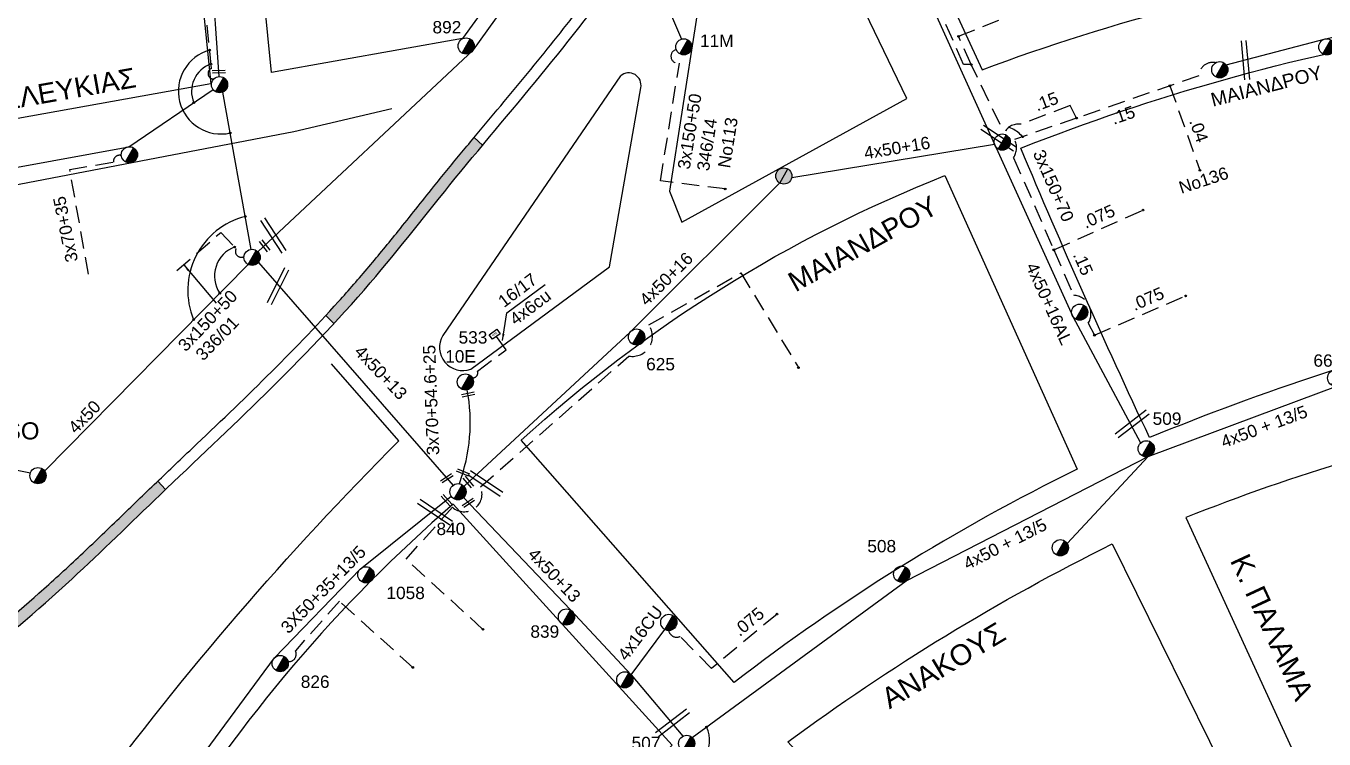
# Model space of a CAD drawing. Header units: millimetres. Extents: x 1091 to 3521, y 1177 to 2968.
# Drawn here: x 1449.9 to 1639, y 2436.4 to 2540.4 of the extents above; entities that cross this region are included whole.
import ezdxf
from ezdxf.enums import TextEntityAlignment as Align

# ---------------------------------------------------------------- set-up
doc = ezdxf.new("R2010")
doc.units = ezdxf.units.MM
doc.linetypes.add('DASHED', pattern=[19.05, 12.7, -6.35])
for name, color, linetype, lineweight in [('3x150+50', 7, 'Continuous', 30), ('3x150+70', 7, 'Continuous', 30), ('3X50+35+13_5', 7, 'Continuous', 30), ('3x70+35', 7, 'Continuous', 30), ('4x16', 7, 'Continuous', 30), ('4x50', 7, 'Continuous', 30), ('4x50 + 13_5', 7, 'SYN_LINE', 30), ('4x50+13', 7, 'Continuous', 30), ('4x50+16', 7, 'Continuous', 30), ('4x50+16_5', 7, 'Continuous', 30), ('Άγνωστα', 7, 'Continuous', 30), ('Γυμνά εναέρια ΧΤ (3Φ)   4x16CU', 7, 'Continuous', 30), ('Γυμνά εναέρια ΧΤ και ΦΟΠ (3Φ)   4x50+16AL', 7, 'Continuous', 30), ('Καλώδια ΧΤ   3x150+70AL', 7, 'DASHED', 30), ('Συνεστραμμένα ΧΤ   3x70+54.6+25 AL', 7, 'SYN_LINE', 30), ('Υπόγεια Καλώδια Δικτύου ΧΤ   .04', 7, 'DASHED', 30), ('Υπόγεια Καλώδια Δικτύου ΧΤ   .075', 7, 'DASHED', 30), ('Υπόγεια Καλώδια Δικτύου ΧΤ   .15', 7, 'DASHED', 30), ('Υπόγεια καλώδια Παροχών ΧΤ   4x50AL', 7, 'DASHED', 30), ('Υπόγεια καλώδια Παροχών ΧΤ   4x6', 7, 'DASHED', 30)]:
    doc.layers.add(name, color=color, linetype=linetype, lineweight=lineweight)
for name, color, linetype in [('Pillar OTE', 7, 'Continuous'), ('TEXT ΚΑΛΩΔΙΩΝ', 7, 'Continuous'), ('ΑΓΝΩΣΤΟ ΕΝΑΕΡΙΟ ΚΑΛΩΔΙΟ', 7, 'Continuous'), ('ΑΓΝΩΣΤΟ ΥΠΟΓΕΙΟ ΚΑΛΩΔΙΟ', 7, 'DASHED'), ('Επιγραφές - Σχήματα', 7, 'Continuous'), ('Μηχανική τομή', 7, 'Continuous'), ('Στύλος Ξύλινος', 7, 'Continuous'), ('Στύλος Ξύλινος @ 1', 7, 'Continuous'), ('Στύλος ΦΜ', 7, 'Continuous'), ('Στύλος ΦΜ @ 1', 7, 'Continuous'), ('Συνδέσεις', 7, 'Continuous'), ('Τομή', 7, 'Continuous'), ('Υπόβαθρο ΔΕΗ', 7, 'Continuous')]:
    doc.layers.add(name, color=color, linetype=linetype)
doc.styles.add('arial', font='arial.ttf')
doc.styles.get("Standard").update_dxf_attribs({"font": 'arial.ttf', "height": 1.8})
doc.linetypes.add('SYN_LINE', pattern='A,0.5,-0.0001,["/\\/\\/\\/",Standard,S=0.1,R=0,X=0,Y=-0.05],-0.25', length=0.7501)
doc.dimstyles.new('ISO-25', dxfattribs={"dimtxt": 2.5, "dimasz": 2.5, "dimexe": 1.25, "dimexo": 0.625, "dimtad": 1, "dimtxsty": 'Standard', "dimcen": 2.5, "dimadec": 0, "dimazin": 0, "dimtfac": 1, "dimtmove": 0, "dimatfit": 3, "dimfxl": 1, "dimarcsym": 0})

# ---------------------------------------------------------------- blocks, each defined once
blk = doc.blocks.new('ΥΠΑΡΧΩΝ ΤΣΙΜΕΝΤΕΝΙΟΣ ΣΤΥΛΟΣ')
at = {"layer": 'Στύλος ΦΜ'}
blk.add_hatch(color=7, dxfattribs=at).paths.add_polyline_path([(-1.29, -2.28, 0.574793), (2.62, 0, 0.268822), (1.3, 2.27)])
at = {"layer": 'Στύλος ΦΜ', "color": 7}
blk.add_line((-1.29, -2.28), (1.3, 2.27), dxfattribs=at)
blk.add_circle((0, 0), 2.62, dxfattribs=at)
at = {"layer": 'Στύλος ΦΜ', "flags": 4}
for tag, p in [('ΑΡΙΘΜΟΣ', (-4.68, 8.05)), ('ΤΥΠΟΣ', (-4.91, 3.03))]:
    blk.add_attdef(tag, p, '', height=4, dxfattribs=at)
blk = doc.blocks.new('ΥΠΑΡΧΩΝ ΞΥΛΙΝΟΣ ΣΤΥΛΟΣ')
at = {"layer": 'Στύλος Ξύλινος'}
h = blk.add_hatch(color=7, dxfattribs=at)
h.paths.add_polyline_path([(-2.62, 0, 0.270008), (-1.29, -2.28), (1.3, 2.27, 0.576266)])
h.paths.add_polyline_path([(-1.29, -2.28, 0.574793), (2.62, 0, 0.268822), (1.3, 2.27)])
at = {"layer": 'Στύλος Ξύλινος', "color": 7}
blk.add_line((-1.29, -2.28), (1.3, 2.27), dxfattribs=at)
blk.add_circle((0, 0), 2.62, dxfattribs=at)
at = {"layer": 'Στύλος Ξύλινος', "color": 1, "flags": 4}
for tag, p in [('ΑΡΙΘΜΟΣ', (-4.91, 8.6)), ('ΤΥΠΟΣ', (-4.85, 3.39))]:
    blk.add_attdef(tag, p, '', height=4, dxfattribs=at)
blk = doc.blocks.new('_ΣΥΝΔΕΣΗ')
at = {"layer": 'Συνδέσεις', "linetype": 'SYN_LINE', "ltscale": 40}
blk.add_hatch(color=256, dxfattribs=at).paths.add_polyline_path([(0.5, -0.01, 1), (-0.5, -0.01, 1)])
at = {"layer": 'Συνδέσεις'}
blk.add_circle((0, -0.01), 0.5, dxfattribs=at)
blk = doc.blocks.new('ΤΟΜΗ')
at = {"layer": 'Τομή', "ltscale": 40}
for p, q in [((11.33, -0.65), (-11.4, -0.65)), ((11.33, -3.42), (-11.4, -3.42))]:
    blk.add_line(p, q, dxfattribs=at)
blk = doc.blocks.new('ΜΗΧΑΝΙΚΗ ΤΟΜΗ')
at = {"layer": 'Μηχανική τομή', "ltscale": 40}
for p, q in [((-3.79, 1.21), (3.79, 1.21)), ((3.79, -0.34), (-3.79, -0.34))]:
    blk.add_line(p, q, dxfattribs=at)
blk = doc.blocks.new('PILLAR ΟΤΕ')
at = {"layer": 'Pillar OTE', "ltscale": 40}
blk.add_lwpolyline([(-3.31, 2.02), (3.39, 2.02), (3.39, -1.99), (-3.31, -1.99)], close=True, dxfattribs=at)
at = {"layer": 'Pillar OTE', "insert": (-1.81, 0.71), "char_height": 1.3575, "width": 109.961, "attachment_point": 1}
blk.add_mtext('{\\fArial|b1|i0|c161|p34;OTE}', dxfattribs=at)

msp = doc.modelspace()

# ---------------------------------------------------------------- hatches: boundary and pattern name
at = {"layer": 'Υπόβαθρο ΔΕΗ', "lineweight": -3, "ltscale": 0.1}
h = msp.add_hatch(color=256, dxfattribs=at)
h.dxf.hatch_style = 1
edge = h.paths.add_edge_path()
edge.add_spline(control_points=[(1494.74, 2496.99), (1496.54, 2498.94), (1502.67, 2505.79), (1509.55, 2514.72), (1515.04, 2521.37), (1516.37, 2522.96)], knot_values=[193.545175, 193.545175, 193.545175, 193.545175, 201.49175, 221.120582, 227.351459, 227.351459, 227.351459, 227.351459], degree=3, periodic=0)
edge.add_line((1516.37, 2522.96), (1515.14, 2524.08))
edge.add_spline(control_points=[(1515.14, 2524.08), (1514.47, 2523.28), (1513.8, 2522.48), (1511.83, 2520.09), (1510.54, 2518.5), (1507.52, 2514.75), (1505.81, 2512.59), (1502.68, 2508.7), (1501.26, 2506.97), (1498.38, 2503.55), (1496.91, 2501.86), (1494.8, 2499.52), (1494.17, 2498.84), (1493.55, 2498.16)], knot_values=[193.596867, 193.596867, 193.596867, 193.596867, 196.723039, 196.723039, 202.846267, 202.846267, 211.116509, 211.116509, 217.87779, 217.87779, 224.63907, 224.63907, 227.420649, 227.420649, 227.420649, 227.420649], degree=3, periodic=0)
edge.add_line((1493.55, 2498.16), (1494.74, 2496.99))
edge = h.paths.add_edge_path()
edge.add_spline(control_points=[(1878.5, 2937.68), (1881.35, 2941.04), (1885.83, 2946.13), (1890.71, 2950.86), (1892.42, 2952.51)], knot_values=[781.541245, 781.541245, 781.541245, 781.541245, 794.765079, 801.895585, 801.895585, 801.895585, 801.895585], degree=3, periodic=0)
edge.add_line((1892.42, 2952.51), (1891.03, 2953.49))
edge.add_spline(control_points=[(1891.03, 2953.49), (1890.08, 2952.57), (1889.13, 2951.65), (1887.12, 2949.67), (1886.07, 2948.6), (1882.33, 2944.67), (1879.75, 2941.73), (1877.23, 2938.76)], knot_values=[781.548573, 781.548573, 781.548573, 781.548573, 785.500198, 785.500198, 789.950643, 789.950643, 801.579133, 801.579133, 801.579133, 801.579133], degree=3, periodic=0)
edge.add_spline(control_points=[(1877.23, 2938.76), (1876.93, 2938.41), (1876.63, 2938.06), (1874.93, 2936.04), (1873.55, 2934.37), (1870.77, 2931.03), (1869.38, 2929.37), (1867.54, 2927.14), (1867.08, 2926.58), (1866.63, 2926.02)], knot_values=[765.019419, 765.019419, 765.019419, 765.019419, 766.394583, 766.394583, 772.89641, 772.89641, 779.398238, 779.398238, 781.548573, 781.548573, 781.548573, 781.548573], degree=3, periodic=0)
edge.add_line((1866.63, 2926.02), (1867.8, 2924.82))
edge.add_spline(control_points=[(1867.8, 2924.82), (1869.52, 2926.92), (1873.09, 2931.2), (1876.65, 2935.5), (1878.5, 2937.68)], knot_values=[764.831551, 764.831551, 764.831551, 764.831551, 772.965963, 781.541245, 781.541245, 781.541245, 781.541245], degree=3, periodic=0)
h = msp.add_hatch(color=256, dxfattribs=at)
h.dxf.hatch_style = 1
edge = h.paths.add_edge_path()
edge.add_spline(control_points=[(1335.62, 2394.14), (1338.6, 2394.16), (1347.03, 2394.19), (1356.29, 2396.46), (1362.37, 2398.62), (1363.31, 2398.96)], knot_values=[0, 0, 0, 0, 8.912668, 25.245091, 28.247324, 28.247324, 28.247324, 28.247324], degree=3, periodic=0)
edge.add_line((1363.31, 2398.96), (1362.87, 2400.58))
edge.add_spline(control_points=[(1362.87, 2400.58), (1362.38, 2400.4), (1361.88, 2400.22), (1359.76, 2399.47), (1358.13, 2398.94), (1354.12, 2397.77), (1351.72, 2397.19), (1348.11, 2396.54), (1346.9, 2396.36), (1344.48, 2396.09), (1343.27, 2395.99), (1340.64, 2395.87), (1339.21, 2395.84), (1337.06, 2395.82), (1336.34, 2395.82), (1335.62, 2395.81)], knot_values=[0, 0, 0, 0, 1.613522, 1.613522, 6.828918, 6.828918, 14.363553, 14.363553, 18.130871, 18.130871, 21.898188, 21.898188, 26.230485, 26.230485, 28.396633, 28.396633, 28.396633, 28.396633], degree=3, periodic=0)
edge.add_line((1335.62, 2395.81), (1335.62, 2394.14))
edge = h.paths.add_edge_path()
edge.add_spline(control_points=[(1413.7, 2425.96), (1413.96, 2426.14), (1417.06, 2428.38), (1420.13, 2430.65), (1422.94, 2432.74)], knot_values=[85.608083, 85.608083, 85.608083, 85.608083, 86.552044, 97.069499, 97.069499, 97.069499, 97.069499], degree=3, periodic=0)
edge.add_line((1422.94, 2432.74), (1422.06, 2434.16))
edge.add_spline(control_points=[(1422.06, 2434.16), (1421.02, 2433.39), (1419.99, 2432.63), (1416.89, 2430.34), (1414.82, 2428.82), (1412.75, 2427.33)], knot_values=[85.631839, 85.631839, 85.631839, 85.631839, 89.495484, 89.495484, 97.199753, 97.199753, 97.199753, 97.199753], degree=3, periodic=0)
edge.add_spline(control_points=[(1412.75, 2427.33), (1411.9, 2426.72), (1411.06, 2426.11), (1408.24, 2424.12), (1406.26, 2422.75), (1403.62, 2421.01), (1402.98, 2420.59), (1402.34, 2420.18)], knot_values=[72.921978, 72.921978, 72.921978, 72.921978, 76.055218, 76.055218, 83.328505, 83.328505, 85.631839, 85.631839, 85.631839, 85.631839], degree=3, periodic=0)
edge.add_spline(control_points=[(1402.34, 2420.18), (1400.96, 2419.29), (1399.57, 2418.42), (1396.39, 2416.48), (1394.59, 2415.42), (1392.47, 2414.2), (1392.15, 2414.02), (1391.83, 2413.84)], knot_values=[60.550651, 60.550651, 60.550651, 60.550651, 65.520604, 65.520604, 71.815767, 71.815767, 72.921978, 72.921978, 72.921978, 72.921978], degree=3, periodic=0)
edge.add_line((1391.83, 2413.84), (1392.68, 2412.4))
edge.add_spline(control_points=[(1392.68, 2412.4), (1396.25, 2414.43), (1399.77, 2416.54), (1403.22, 2418.76)], knot_values=[60.584015, 60.584015, 60.584015, 60.584015, 72.886809, 72.886809, 72.886809, 72.886809], degree=3, periodic=0)
edge.add_spline(control_points=[(1403.22, 2418.76), (1403.61, 2419.01), (1407.17, 2421.32), (1410.64, 2423.76), (1413.7, 2425.96)], knot_values=[72.886809, 72.886809, 72.886809, 72.886809, 74.299213, 85.608083, 85.608083, 85.608083, 85.608083], degree=3, periodic=0)
edge = h.paths.add_edge_path()
edge.add_spline(control_points=[(1447.2, 2451.55), (1450.39, 2454.23), (1456.07, 2459.23), (1461.54, 2464.45), (1463.99, 2466.81)], knot_values=[127.76705, 127.76705, 127.76705, 127.76705, 140.256686, 150.456685, 150.456685, 150.456685, 150.456685], degree=3, periodic=0)
edge.add_spline(control_points=[(1463.99, 2466.81), (1465.79, 2468.55), (1467.86, 2470.55), (1469.93, 2472.54), (1470.2, 2472.79)], knot_values=[150.456685, 150.456685, 150.456685, 150.456685, 157.971701, 159.080068, 159.080068, 159.080068, 159.080068], degree=3, periodic=0)
edge.add_line((1470.2, 2472.79), (1469.07, 2474.03))
edge.add_spline(control_points=[(1469.07, 2474.03), (1468.9, 2473.87), (1468.73, 2473.71), (1466.74, 2471.79), (1464.92, 2470.03), (1463.01, 2468.19), (1462.92, 2468.1), (1462.83, 2468.01)], knot_values=[150.456687, 150.456687, 150.456687, 150.456687, 151.154541, 151.154541, 158.745988, 158.745988, 159.119067, 159.119067, 159.119067, 159.119067], degree=3, periodic=0)
edge.add_spline(control_points=[(1462.83, 2468.01), (1461.05, 2466.3), (1459.27, 2464.6), (1455.6, 2461.15), (1453.69, 2459.41), (1449.9, 2456.05), (1448.02, 2454.42), (1446.12, 2452.81)], knot_values=[127.751683, 127.751683, 127.751683, 127.751683, 135.162105, 135.162105, 142.945606, 142.945606, 150.456687, 150.456687, 150.456687, 150.456687], degree=3, periodic=0)
edge.add_spline(control_points=[(1446.12, 2452.81), (1445.76, 2452.51), (1445.41, 2452.22), (1445.05, 2451.92)], knot_values=[126.357461, 126.357461, 126.357461, 126.357461, 127.751683, 127.751683, 127.751683, 127.751683], degree=3, periodic=0)
edge.add_line((1445.05, 2451.92), (1445.98, 2450.52))
edge.add_spline(control_points=[(1445.98, 2450.52), (1446.39, 2450.86), (1446.8, 2451.2), (1447.2, 2451.55)], knot_values=[126.172997, 126.172997, 126.172997, 126.172997, 127.76705, 127.76705, 127.76705, 127.76705], degree=3, periodic=0)

# ---------------------------------------------------------------- linework, layer by layer
at = {"layer": '3x150+50', "color": 5, "linetype": 'DASHED', "lineweight": -3, "ltscale": 0.2}
msp.add_lwpolyline([(1551.72, 2516.6), (1542.3, 2517.79), (1545.05, 2534.94, -0.984136), (1544.59, 2536.91, -1.92984)], format="xyb", dxfattribs=at)
at = {"layer": '3x150+70', "color": 173, "linetype": 'DASHED', "lineweight": -3, "ltscale": 0.2}
for points in [[(1587.58, 2534.72), (1586.46, 2534.75), (1583.38, 2541.69, 0.65833), (1581.83, 2547.18), (1577, 2558.58)], [(1595.05, 2524.21, 0.171134), (1591.76, 2525.97), (1587.58, 2534.72)], [(1602.91, 2526.93), (1593.89, 2523.81, -0.264117), (1593.73, 2521.15), (1599.6, 2507.73)]]:
    msp.add_lwpolyline(points, format="xyb", dxfattribs=at)
at = {"layer": '3X50+35+13_5', "color": 27, "lineweight": -3, "ltscale": 0.1}
msp.add_lwpolyline([(1428.27, 2339.3), (1438.94, 2369.93), (1450.72, 2395.81), (1460.56, 2411.94), (1475.29, 2433.65), (1486.08, 2448.27), (1498.55, 2461.21), (1511.83, 2471.82)], dxfattribs=at)
at = {"layer": '3x70+35', "color": 5, "linetype": 'DASHED', "lineweight": -3, "ltscale": 0.2}
msp.add_lwpolyline([(1459, 2504.16), (1456.25, 2519.44), (1462.61, 2520.51, -0.536232), (1463.77, 2521.47, 9.937104)], format="xyb", dxfattribs=at)
at = {"layer": '4x16', "color": 30, "linetype": 'SYN_LINE', "lineweight": -3, "ltscale": 12}
msp.add_lwpolyline([(1440.65, 2477.25), (1450.51, 2475.22)], dxfattribs=at)
at = {"layer": '4x50', "color": 30, "lineweight": -3, "ltscale": 0.1}
msp.add_lwpolyline([(1452.58, 2475.5), (1482.23, 2505.6)], dxfattribs=at)
at = {"layer": '4x50 + 13_5', "color": 151, "lineweight": -3, "ltscale": 0.1}
msp.add_lwpolyline([(1546.91, 2436.68), (1578.09, 2459.5), (1613.33, 2477.6), (1641.05, 2487.94), (1684.71, 2489.59)], dxfattribs=at)
at = {"layer": '4x50+13', "color": 151, "lineweight": -3, "ltscale": 0.1}
for points in [[(1483.74, 2505.89), (1512.1, 2473.41)], [(1513.63, 2471.63), (1529.18, 2455.25), (1538.01, 2445.81), (1545.57, 2436.85)]]:
    msp.add_lwpolyline(points, dxfattribs=at)
at = {"layer": '4x50+16', "color": 6, "lineweight": -3, "ltscale": 0.1}
for points in [[(1561.42, 2518.25), (1590.95, 2523.12)], [(1513.68, 2473.27), (1537.89, 2495.75), (1559.69, 2517.47)]]:
    msp.add_lwpolyline(points, dxfattribs=at)
at = {"layer": '4x50+16_5', "color": 62, "lineweight": -3, "ltscale": 0.1}
msp.add_lwpolyline([(1478.02, 2532.97), (1475.79, 2565.07), (1472.27, 2591.13)], dxfattribs=at)
at = {"layer": 'ΑΓΝΩΣΤΟ ΕΝΑΕΡΙΟ ΚΑΛΩΔΙΟ', "color": 30, "lineweight": -3, "ltscale": 0.1}
msp.add_lwpolyline([(1482.69, 2507.8), (1478.56, 2530.72)], dxfattribs=at)
at = {"layer": 'ΑΓΝΩΣΤΟ ΕΝΑΕΡΙΟ ΚΑΛΩΔΙΟ', "color": 151, "lineweight": -3, "ltscale": 0.1}
msp.add_lwpolyline([(1613.33, 2477.6), (1601.56, 2464.93)], dxfattribs=at)
at = {"layer": 'ΑΓΝΩΣΤΟ ΥΠΟΓΕΙΟ ΚΑΛΩΔΙΟ', "color": 173, "lineweight": -3, "ltscale": 0.2}
msp.add_lwpolyline([(1587.58, 2534.72), (1585.72, 2538.84), (1593.39, 2541.93)], dxfattribs=at)
at = {"layer": 'ΑΓΝΩΣΤΟ ΥΠΟΓΕΙΟ ΚΑΛΩΔΙΟ', "color": 1, "lineweight": -3, "ltscale": 0.2}
msp.add_lwpolyline([(1471.85, 2504.7), (1478.25, 2510.27), (1480.48, 2507.93, 0.741285), (1481.64, 2506.74, 6.057027)], format="xyb", dxfattribs=at)
at = {"layer": 'ΑΓΝΩΣΤΟ ΥΠΟΓΕΙΟ ΚΑΛΩΔΙΟ', "color": 27, "lineweight": -3, "ltscale": 0.2}
for points in [[(1516.44, 2452.43), (1505.24, 2462.64), (1511.99, 2470.23, 0.807854), (1516.09, 2473.18), (1537.71, 2492.25, 0.667911), (1540.6, 2496.78), (1554.02, 2504.37), (1562.4, 2490.56)], [(1506.22, 2446.88), (1495.54, 2456.53), (1489.11, 2449.32, -0.599265), (1488.06, 2447.74, 4.526907)]]:
    msp.add_lwpolyline(points, format="xyb", dxfattribs=at)
at = {"layer": 'Γυμνά εναέρια ΧΤ (3Φ)   4x16CU', "color": 151, "lineweight": -3, "ltscale": 0.1}
msp.add_lwpolyline([(1538.01, 2445.81), (1542.93, 2452.41)], dxfattribs=at)
at = {"layer": 'Γυμνά εναέρια ΧΤ και ΦΟΠ (3Φ)   4x50+16AL', "color": 2, "lineweight": -3, "ltscale": 0.1}
msp.add_lwpolyline([(1483.67, 2507.43), (1515.04, 2536.89), (1534.91, 2564.54), (1563.85, 2602.07)], dxfattribs=at)
at = {"layer": 'Γυμνά εναέρια ΧΤ και ΦΟΠ (3Φ)   4x50+16AL', "color": 6, "lineweight": -3, "ltscale": 0.1}
msp.add_lwpolyline([(1572.15, 2564.67), (1590.95, 2523.12), (1602.37, 2498), (1612.24, 2479.59)], dxfattribs=at)
at = {"layer": 'Γυμνά εναέρια ΧΤ και ΦΟΠ (3Φ)   4x50+16AL', "color": 133, "lineweight": -3, "ltscale": 0.1}
msp.add_lwpolyline([(1624.69, 2534.7), (1639.19, 2538.47), (1655.14, 2541.98)], dxfattribs=at)
at = {"layer": 'Καλώδια ΧΤ   3x150+70AL', "color": 30, "lineweight": -3, "ltscale": 0.2}
msp.add_lwpolyline([(1477.23, 2532.62, -0.840376), (1476.88, 2534.15), (1474.2, 2562.58, -0.726402), (1473.88, 2566.5), (1471.51, 2587.97, -1.098555), (1473.09, 2588.16), (1473.98, 2581.18), (1481.26, 2581.73), (1481.12, 2583.28)], format="xyb", dxfattribs=at)
at = {"layer": 'Συνεστραμμένα ΧΤ   3x70+54.6+25 AL', "color": 5, "linetype": 'SYN_LINE', "lineweight": -3, "ltscale": 15}
msp.add_lwpolyline([(1534.46, 2563.91), (1545.35, 2538.43)], dxfattribs=at)
at = {"layer": 'Συνεστραμμένα ΧΤ   3x70+54.6+25 AL', "color": 5, "lineweight": -3, "ltscale": 15}
msp.add_lwpolyline([(1433.64, 2523.34), (1448.11, 2519.69), (1464.84, 2522.75), (1477.13, 2531.09)], dxfattribs=at)
at = {"layer": 'Συνεστραμμένα ΧΤ   3x70+54.6+25 AL', "color": 6, "linetype": 'SYN_LINE', "lineweight": -3, "ltscale": 10}
msp.add_arc((1488.41, 2482.62), 26.18, 339.9402, 10.3808, dxfattribs=at)
at = {"layer": 'Υπόβαθρο ΔΕΗ', "lineweight": -3, "ltscale": 0.1}
for points in [[(1476.8, 2531.92), (1438.1, 2524.96), (1428.56, 2604.22), (1431.35, 2608.18), (1470.74, 2591.56)], [(1513.45, 2538.53), (1485.62, 2533.55), (1480.69, 2583.59), (1483.36, 2586.03), (1532.47, 2564.74)]]:
    msp.add_lwpolyline(points, close=True, dxfattribs=at)
msp.add_lwpolyline([(1641.45, 2596.5), (1581.66, 2577.54), (1574.28, 2566.17), (1589.16, 2533.97, -0.052841), (1648.47, 2549.26), (1651.5, 2555.98)], format="xyb", close=True, dxfattribs=at)
for points in [[(1545.42, 2511.77), (1578.19, 2529.78), (1564.06, 2559.13), (1556.35, 2562.88), (1549.31, 2552.75), (1543.61, 2516.29), (1545.42, 2511.77)], [(1536.5, 2533.06), (1510.6, 2495.26)], [(1514.67, 2490.34), (1534.85, 2505.25), (1539.42, 2531.34)], [(1391.32, 2506.28), (1488.87, 2524.95), (1503.18, 2528.31)], [(1515.14, 2524.08), (1516.37, 2522.96)], [(1519.91, 2498.56), (1525.51, 2502.69)], [(1493.55, 2498.16), (1494.74, 2496.99)], [(1469.07, 2474.03), (1470.2, 2472.79)]]:
    msp.add_lwpolyline(points, dxfattribs=at)
for points in [[(1654.82, 2539.4), (1664.51, 2497.15, 0.03571), (1613.55, 2480.37, -0.011103), (1594.79, 2522.54, -0.051593), (1654.82, 2539.4, -0.880017)], [(1553.04, 2444.7), (1522.02, 2479.98, -0.0909), (1583.74, 2518.55), (1603, 2475.76, 0.050349), (1553.04, 2444.7, -2.003788)], [(1446.26, 2436.49), (1459.3, 2427.69, -0.037116), (1504.19, 2479.91), (1494.36, 2491.13)], [(1618.82, 2468.71), (1635.29, 2432.83, -0.027145), (1676.43, 2446.32), (1667.61, 2483.15, 0.046813), (1618.82, 2468.71, 2.304497)], [(1469.44, 2420.47), (1507.43, 2394.45, -0.032558), (1544.01, 2435.53), (1512.12, 2470.69, 0.076578), (1469.44, 2420.47, 0.72657)], [(1587.92, 2406.3), (1560.85, 2436.03, -0.043882), (1608.12, 2464.88), (1625.84, 2428.97, 0.055832), (1587.92, 2406.3, -1.519562)]]:
    msp.add_lwpolyline(points, format="xyb", dxfattribs=at)
at = {"layer": 'Υπόβαθρο ΔΕΗ', "lineweight": -3}
for centre, radius, start, end in [((1478.29, 2530.83), 6.22, 105.4875, 282.4876), ((1478.2, 2530.82), 4.21, 109.2109, 202.8116), ((1484.53, 2501.83), 11.09, 104.0974, 202.7066), ((1481.86, 2503.92), 4.52, 110.5904, 213.7267), ((1545.02, 2436.26), 4.44, 260.8737, 26.0373)]:
    msp.add_arc(centre, radius, start, end, dxfattribs=at)
at = {"layer": 'Υπόβαθρο ΔΕΗ', "lineweight": -3, "ltscale": 0.1}
for centre, radius, start, end in [((1537.68, 2531.72), 1.79, 347.7674, 131.1102), ((1513.5, 2493.52), 3.38, 149.1665, 290.0737)]:
    msp.add_arc(centre, radius, start, end, dxfattribs=at)
msp.add_open_spline([(1335.62, 2395.81), (1336.34, 2395.82), (1337.06, 2395.82), (1339.21, 2395.84), (1340.64, 2395.87), (1343.27, 2395.99), (1344.48, 2396.09), (1346.9, 2396.36), (1348.11, 2396.54), (1351.72, 2397.19), (1354.12, 2397.77), (1358.13, 2398.94), (1359.76, 2399.47), (1362.99, 2400.61), (1364.6, 2401.22), (1367.63, 2402.41), (1369.06, 2402.97), (1371.9, 2404.12), (1373.31, 2404.7), (1376.69, 2406.13), (1378.64, 2407), (1382.85, 2408.99), (1385.09, 2410.14), (1389.15, 2412.33), (1390.97, 2413.35), (1394.59, 2415.42), (1396.39, 2416.48), (1400.22, 2418.81), (1402.25, 2420.1), (1406.26, 2422.75), (1408.24, 2424.12), (1413.14, 2427.59), (1416.05, 2429.72), (1420.99, 2433.36), (1423.02, 2434.88), (1427.09, 2437.9), (1429.12, 2439.41), (1434.15, 2443.21), (1437.14, 2445.51), (1444.06, 2451.04), (1447.96, 2454.32), (1453.69, 2459.41), (1455.6, 2461.15), (1459.36, 2464.68), (1461.23, 2466.47), (1464.92, 2470.03), (1466.74, 2471.79), (1470.4, 2475.3), (1472.23, 2477.04), (1477.73, 2482.27), (1481.39, 2485.75), (1488.55, 2492.85), (1492.05, 2496.47), (1496.91, 2501.86), (1498.38, 2503.55), (1501.26, 2506.97), (1502.68, 2508.7), (1505.81, 2512.59), (1507.52, 2514.75), (1510.54, 2518.5), (1511.83, 2520.09), (1514.44, 2523.25), (1515.75, 2524.82), (1519.68, 2529.52), (1522.3, 2532.64), (1527.41, 2538.95), (1529.93, 2542.15), (1534.8, 2548.51), (1537.17, 2551.66), (1541.05, 2556.89), (1542.57, 2558.96), (1545.96, 2563.67), (1547.84, 2566.31), (1550.94, 2570.6), (1552.15, 2572.26), (1554.6, 2575.54), (1555.84, 2577.18), (1558.42, 2580.57), (1559.76, 2582.33), (1562.59, 2586.05), (1564.07, 2588.03), (1567.05, 2591.99), (1568.55, 2593.97), (1571.26, 2597.43), (1572.46, 2598.92), (1574.88, 2601.87), (1576.1, 2603.33), (1578.56, 2606.27), (1579.8, 2607.75), (1582.54, 2611.04), (1584.05, 2612.87), (1586.68, 2616.03), (1587.8, 2617.36), (1590.07, 2619.99), (1591.22, 2621.29), (1593.81, 2624.22), (1595.26, 2625.84), (1598.15, 2629.09), (1599.6, 2630.72), (1603.17, 2634.7), (1605.3, 2637.05), (1609.65, 2641.68), (1611.86, 2643.97), (1616.26, 2648.34), (1618.44, 2650.44), (1622.85, 2654.49), (1625.07, 2656.45), (1629.56, 2660.29), (1631.83, 2662.18), (1635.63, 2665.38), (1637.18, 2666.68), (1641.77, 2670.66), (1644.77, 2673.39), (1649.56, 2677.8), (1651.36, 2679.46), (1654.94, 2682.79), (1656.73, 2684.46), (1660.28, 2687.82), (1662.05, 2689.52), (1665.18, 2692.45), (1666.52, 2693.69), (1669.26, 2696.12), (1670.64, 2697.32), (1674.84, 2700.86), (1677.68, 2703.15), (1683.03, 2707.36), (1685.53, 2709.3), (1693, 2715.11), (1697.95, 2719.01), (1705.34, 2724.87), (1707.79, 2726.82), (1712.69, 2730.71), (1715.12, 2732.67), (1719.85, 2736.52), (1722.14, 2738.41), (1728.94, 2744.18), (1733.37, 2748.16), (1740.52, 2754.58), (1743.24, 2757.01), (1748.6, 2761.91), (1751.25, 2764.38), (1755.91, 2768.92), (1757.94, 2770.97), (1761.94, 2775.16), (1763.91, 2777.29), (1769.01, 2782.94), (1772.1, 2786.49), (1778.15, 2793.7), (1781.11, 2797.36), (1789.42, 2808.02), (1794.6, 2815.15), (1801.5, 2825.53), (1803.47, 2828.61), (1806.9, 2834.17), (1808.38, 2836.64), (1811.3, 2841.69), (1812.73, 2844.27), (1815.62, 2849.45), (1817.06, 2852.05), (1819.5, 2856.28), (1820.48, 2857.91), (1822.45, 2861.14), (1823.46, 2862.74), (1826.07, 2866.84), (1827.69, 2869.31), (1830.94, 2874.25), (1832.57, 2876.71), (1836.34, 2882.38), (1838.47, 2885.59), (1842.73, 2892.02), (1844.86, 2895.24), (1848.41, 2900.62), (1849.83, 2902.78), (1852.69, 2907.1), (1854.13, 2909.26), (1856.89, 2913.28), (1858.2, 2915.14), (1860.9, 2918.81), (1862.29, 2920.62), (1865.12, 2924.19), (1866.55, 2925.94), (1869.38, 2929.37), (1870.77, 2931.03), (1873.55, 2934.37), (1874.93, 2936.04), (1879.14, 2941.04), (1882.01, 2944.34), (1886.07, 2948.6), (1887.12, 2949.67), (1889.25, 2951.77), (1890.32, 2952.8), (1891.48, 2953.92), (1891.56, 2954), (1891.65, 2954.08)], degree=3, knots=[0, 0, 0, 0, 2.166148, 2.166148, 6.498445, 6.498445, 10.265763, 10.265763, 14.03308, 14.03308, 21.567715, 21.567715, 26.783111, 26.783111, 31.998507, 31.998507, 36.609107, 36.609107, 41.219706, 41.219706, 47.702734, 47.702734, 55.361699, 55.361699, 61.656862, 61.656862, 67.952024, 67.952024, 75.225312, 75.225312, 82.498599, 82.498599, 93.336109, 93.336109, 100.938237, 100.938237, 108.540365, 108.540365, 119.906013, 119.906013, 135.262764, 135.262764, 143.046265, 143.046265, 150.829766, 150.829766, 158.421213, 158.421213, 166.01266, 166.01266, 181.195553, 181.195553, 196.378447, 196.378447, 203.139727, 203.139727, 209.901007, 209.901007, 218.17125, 218.17125, 224.294478, 224.294478, 230.417706, 230.417706, 242.664163, 242.664163, 254.910619, 254.910619, 266.752825, 266.752825, 274.488922, 274.488922, 284.205481, 284.205481, 290.332499, 290.332499, 296.459518, 296.459518, 303.102773, 303.102773, 310.521928, 310.521928, 317.941082, 317.941082, 323.632036, 323.632036, 329.322989, 329.322989, 335.111928, 335.111928, 342.21937, 342.21937, 347.401444, 347.401444, 352.583519, 352.583519, 359.110119, 359.110119, 365.636719, 365.636719, 375.115877, 375.115877, 384.595036, 384.595036, 393.595586, 393.595586, 402.417975, 402.417975, 411.240365, 411.240365, 417.351182, 417.351182, 429.572817, 429.572817, 436.920313, 436.920313, 444.267808, 444.267808, 451.615303, 451.615303, 457.062825, 457.062825, 462.510346, 462.510346, 473.405389, 473.405389, 482.870876, 482.870876, 501.801851, 501.801851, 511.190138, 511.190138, 520.578425, 520.578425, 529.535879, 529.535879, 547.450786, 547.450786, 558.371689, 558.371689, 569.292592, 569.292592, 578.03359, 578.03359, 586.774588, 586.774588, 600.952588, 600.952588, 615.130587, 615.130587, 641.674, 641.674, 652.706754, 652.706754, 661.38308, 661.38308, 670.280364, 670.280364, 679.177647, 679.177647, 684.825847, 684.825847, 690.474048, 690.474048, 699.322624, 699.322624, 708.1712, 708.1712, 719.749064, 719.749064, 731.326928, 731.326928, 739.082483, 739.082483, 746.838037, 746.838037, 753.616582, 753.616582, 760.393168, 760.393168, 767.169755, 767.169755, 773.671582, 773.671582, 780.173409, 780.173409, 793.177063, 793.177063, 797.627508, 797.627508, 802.077954, 802.077954, 802.435638, 802.435638, 802.435638, 802.435638], dxfattribs=at)
msp.add_spline([(1335.62, 2394.14), (1344.53, 2394.43), (1360.48, 2397.96), (1368.34, 2400.9), (1382.02, 2406.76), (1392.47, 2412.29), (1404.4, 2419.53), (1414.47, 2426.51), (1424.18, 2433.66), (1440.74, 2446.25), (1456.58, 2459.8), (1469.4, 2472.03), (1484.71, 2486.71), (1500.03, 2502.92), (1512.41, 2518.15), (1525.7, 2534.19), (1538.08, 2550.11), (1545.44, 2560.09), (1553.43, 2571.17), (1563.13, 2584.01), (1572.27, 2596), (1582.59, 2608.49), (1588.81, 2615.95), (1597.54, 2625.89), (1607.98, 2637.46), (1622.14, 2651.57), (1629.32, 2657.89), (1640, 2666.91), (1650.61, 2676.5), (1659.43, 2684.72), (1668.7, 2693.39), (1689.74, 2710.46), (1708.26, 2725.06), (1725.86, 2739.38), (1739.9, 2751.78), (1756.42, 2767.09), (1769.1, 2780.57), (1783, 2797.11), (1792.76, 2809.93), (1802.17, 2823.54), (1812.07, 2839.71), (1821.05, 2855.6), (1829.39, 2868.85), (1841, 2886.39), (1851.12, 2901.71), (1861.81, 2917.22), (1872.99, 2931.09), (1887.34, 2947.5), (1892.81, 2952.88)], degree=3, dxfattribs=at)
at = {"layer": 'Υπόγεια Καλώδια Δικτύου ΧΤ   .04', "color": 173, "lineweight": -3, "ltscale": 0.2}
msp.add_lwpolyline([(1616.51, 2531.64), (1620.87, 2519.32)], dxfattribs=at)
at = {"layer": 'Υπόγεια Καλώδια Δικτύου ΧΤ   .075', "color": 173, "lineweight": -3, "ltscale": 0.2}
for points in [[(1599.6, 2507.73), (1612.58, 2513.52)], [(1605.51, 2495.3), (1618.8, 2501.02)]]:
    msp.add_lwpolyline(points, dxfattribs=at)
at = {"layer": 'Υπόγεια Καλώδια Δικτύου ΧΤ   .075', "color": 151, "lineweight": -3, "ltscale": 0.2}
msp.add_lwpolyline([(1559.28, 2454.65), (1549.74, 2446.73), (1545.16, 2451.39, -0.484951), (1543.48, 2452.26, 1.670644)], format="xyb", dxfattribs=at)
at = {"layer": 'Υπόγεια Καλώδια Δικτύου ΧΤ   .15', "color": 173, "lineweight": -3, "ltscale": 0.2}
for points in [[(1623.19, 2535, 0.458664), (1620.7, 2533.09), (1602.91, 2526.93)], [(1602.91, 2526.93), (1601.96, 2528.75), (1594.75, 2526.02, 0.368444), (1592.35, 2524.58, -13.207364)], [(1599.6, 2507.73), (1602.49, 2501.1, -0.564168), (1604.62, 2497.02), (1605.51, 2495.3)]]:
    msp.add_lwpolyline(points, format="xyb", dxfattribs=at)
at = {"layer": 'Υπόγεια καλώδια Παροχών ΧΤ   4x6', "color": 6, "lineweight": -3, "ltscale": 0.2}
msp.add_lwpolyline([(1514.9, 2489.08, 0.55739), (1515.64, 2490.07), (1519.82, 2493.16), (1518.39, 2495.1)], format="xyb", dxfattribs=at)

# ---------------------------------------------------------------- block references
at = {"layer": 'Pillar OTE', "xscale": 0.2009566130759084, "yscale": 0.2009566130759084, "zscale": 0.2009566130759084, "rotation": 36.44147568421482}
msp.add_blockref('PILLAR ΟΤΕ', (1518.14, 2495.42), dxfattribs=at)
at = {"layer": 'Μηχανική τομή', "lineweight": -3}
for p, xscale, yscale, zscale, rotation in [((1477.96, 2533.78), 0.2499999999999678, 0.2499999999999678, 0.2499999999999678, 181.6888809122409), ((1484.73, 2508.38), 0.2499999999999678, 0.2499999999999678, 0.2499999999999678, 128.1681910929651), ((1514.27, 2486.75), 0.2499999999999674, 0.2499999999999674, 0.2499999999999674, 191.941163254331), ((1513.58, 2475.38), 0.2499999999999674, 0.2499999999999674, 0.2499999999999674, 157.9453766464774), ((1511.12, 2474.53), 0.2499999999999674, 0.2499999999999674, 0.2499999999999674, 212.8333957516332), ((1514.39, 2473.96), 0.2499999999999674, 0.2499999999999674, 0.2499999999999674, 131.0574592319039), ((1511.21, 2471.33), 0.2499999999999674, 0.2499999999999674, 0.2499999999999674, 131.0574592319039), ((1514.27, 2470.94), 0.2499999999999674, 0.2499999999999674, 0.2499999999999674, 212.8333957516332)]:
    msp.add_blockref('ΜΗΧΑΝΙΚΗ ΤΟΜΗ', p, dxfattribs=dict(at, xscale=xscale, yscale=yscale, zscale=zscale, rotation=rotation))
at = {"layer": 'Στύλος Ξύλινος @ 1', "lineweight": -3, "ltscale": 40, "xscale": 0.4499999999998181, "yscale": 0.4499999999998181, "zscale": 0.4499999999998181}
msp.add_blockref('ΥΠΑΡΧΩΝ ΞΥΛΙΝΟΣ ΣΤΥΛΟΣ', (1560.27, 2518.49), dxfattribs=at)
at = {"layer": 'Στύλος ΦΜ @ 1', "lineweight": -3, "ltscale": 40}
ref = msp.add_blockref('ΥΠΑΡΧΩΝ ΤΣΙΜΕΝΤΕΝΙΟΣ ΣΤΥΛΟΣ', (1513.99, 2537.43), dxfattribs=dict(at, xscale=0.4499999999998181, yscale=0.4499999999998181, zscale=0.4499999999998181))
ref.add_attrib('ΤΥΠΟΣ', '959', (1509.21, 2541.66), dxfattribs={"layer": 'Στύλος ΦΜ', "height": 1.8, "flags": 4})
ref.add_attrib('ΑΡΙΘΜΟΣ', '892', (1509.09, 2539.27), dxfattribs={"layer": 'Στύλος ΦΜ', "height": 1.8, "flags": 4})
ref = msp.add_blockref('ΥΠΑΡΧΩΝ ΤΣΙΜΕΝΤΕΝΙΟΣ ΣΤΥΛΟΣ', (1545.7, 2537.31), dxfattribs=dict(at, xscale=0.4499999999998181, yscale=0.4499999999998181, zscale=0.4499999999998181))
ref.add_attrib('ΑΡΙΘΜΟΣ', '11Μ', (1548.06, 2537.3), dxfattribs={"layer": 'Στύλος ΦΜ', "height": 1.8, "flags": 4})
at = {"layer": 'Στύλος ΦΜ @ 1', "lineweight": -3, "ltscale": 40, "xscale": 0.4499999999998181, "yscale": 0.4499999999998181, "zscale": 0.4499999999998181}
for p in [(1639.36, 2537.3), (1623.77, 2533.97), (1478.07, 2531.79), (1592.08, 2523.43), (1464.94, 2521.58), (1482.81, 2506.63), (1603.36, 2498.64), (1451.62, 2474.82), (1600.55, 2464.32), (1543.51, 2453.44), (1537.1, 2445.07)]:
    msp.add_blockref('ΥΠΑΡΧΩΝ ΤΣΙΜΕΝΤΕΝΙΟΣ ΣΤΥΛΟΣ', p, dxfattribs=at)
at = {"layer": 'Στύλος ΦΜ @ 1', "lineweight": -3, "ltscale": 40}
ref = msp.add_blockref('ΥΠΑΡΧΩΝ ΤΣΙΜΕΝΤΕΝΙΟΣ ΣΤΥΛΟΣ', (1538.82, 2495.02), dxfattribs=dict(at, xscale=0.4499999999998181, yscale=0.4499999999998181, zscale=0.4499999999998181))
ref.add_attrib('ΤΥΠΟΣ', '625', (1540.21, 2490.17), dxfattribs={"layer": 'Στύλος ΦΜ', "height": 1.8, "flags": 4})
ref = msp.add_blockref('ΥΠΑΡΧΩΝ ΤΣΙΜΕΝΤΕΝΙΟΣ ΣΤΥΛΟΣ', (1513.88, 2488.48), dxfattribs=dict(at, xscale=0.4499999999998181, yscale=0.4499999999998181, zscale=0.4499999999998181))
ref.add_attrib('ΤΥΠΟΣ', '10Ε', (1510.94, 2491.31), dxfattribs={"layer": 'Στύλος ΦΜ', "height": 1.8, "flags": 4})
ref.add_attrib('ΑΡΙΘΜΟΣ', '533', (1512.89, 2494.07), dxfattribs={"layer": 'Στύλος ΦΜ', "height": 1.8, "flags": 4})
ref = msp.add_blockref('ΥΠΑΡΧΩΝ ΤΣΙΜΕΝΤΕΝΙΟΣ ΣΤΥΛΟΣ', (1640.65, 2489.05), dxfattribs=dict(at, xscale=0.4499999999998181, yscale=0.4499999999998181, zscale=0.4499999999998181))
ref.add_attrib('ΤΥΠΟΣ', '667', (1637.41, 2490.7), dxfattribs={"layer": 'Στύλος ΦΜ', "height": 1.8, "flags": 4})
ref = msp.add_blockref('ΥΠΑΡΧΩΝ ΤΣΙΜΕΝΤΕΝΙΟΣ ΣΤΥΛΟΣ', (1613.06, 2478.74), dxfattribs=dict(at, xscale=0.4499999999998181, yscale=0.4499999999998181, zscale=0.4499999999998181))
ref.add_attrib('ΤΥΠΟΣ', '509', (1613.99, 2482.23), dxfattribs={"layer": 'Στύλος ΦΜ', "height": 1.8, "flags": 4})
ref = msp.add_blockref('ΥΠΑΡΧΩΝ ΤΣΙΜΕΝΤΕΝΙΟΣ ΣΤΥΛΟΣ', (1512.81, 2472.48), dxfattribs=dict(at, xscale=0.4499999999998181, yscale=0.4499999999998181, zscale=0.4499999999998181))
ref.add_attrib('ΤΥΠΟΣ', '840', (1509.67, 2466.17), dxfattribs={"layer": 'Στύλος ΦΜ', "height": 1.8, "flags": 4})
ref = msp.add_blockref('ΥΠΑΡΧΩΝ ΤΣΙΜΕΝΤΕΝΙΟΣ ΣΤΥΛΟΣ', (1577.43, 2460.47), dxfattribs=dict(at, xscale=0.4499999999998181, yscale=0.4499999999998181, zscale=0.4499999999998181))
ref.add_attrib('ΤΥΠΟΣ', '508', (1572.43, 2463.65), dxfattribs={"layer": 'Στύλος ΦΜ', "height": 1.8, "flags": 4})
ref = msp.add_blockref('ΥΠΑΡΧΩΝ ΤΣΙΜΕΝΤΕΝΙΟΣ ΣΤΥΛΟΣ', (1499.39, 2460.38), dxfattribs=dict(at, xscale=0.4499999999998181, yscale=0.4499999999998181, zscale=0.4499999999998181))
ref.add_attrib('ΤΥΠΟΣ', '1058', (1502.38, 2456.84), dxfattribs={"layer": 'Στύλος ΦΜ', "height": 1.8, "flags": 4})
ref = msp.add_blockref('ΥΠΑΡΧΩΝ ΤΣΙΜΕΝΤΕΝΙΟΣ ΣΤΥΛΟΣ', (1528.6, 2454.23), dxfattribs=dict(at, xscale=0.4499999999998181, yscale=0.4499999999998181, zscale=0.4499999999998181))
ref.add_attrib('ΤΥΠΟΣ', '839', (1523.35, 2451.21), dxfattribs={"layer": 'Στύλος ΦΜ', "height": 1.8, "flags": 4})
ref = msp.add_blockref('ΥΠΑΡΧΩΝ ΤΣΙΜΕΝΤΕΝΙΟΣ ΣΤΥΛΟΣ', (1486.91, 2447.44), dxfattribs=dict(at, xscale=0.4499999999998181, yscale=0.4499999999998181, zscale=0.4499999999998181))
ref.add_attrib('ΤΥΠΟΣ', '826', (1489.9, 2443.9), dxfattribs={"layer": 'Στύλος ΦΜ', "height": 1.8, "flags": 4})
ref = msp.add_blockref('ΥΠΑΡΧΩΝ ΤΣΙΜΕΝΤΕΝΙΟΣ ΣΤΥΛΟΣ', (1546.12, 2435.81), dxfattribs=dict(at, xscale=0.4499999999998181, yscale=0.4499999999998181, zscale=0.4499999999998181))
ref.add_attrib('ΤΥΠΟΣ', '507', (1538.09, 2434.97), dxfattribs={"layer": 'Στύλος ΦΜ', "height": 1.8, "flags": 4})
at = {"layer": 'Συνδέσεις', "lineweight": -3, "xscale": 0.25, "yscale": 0.25, "zscale": 0.25}
for p in [(1585.72, 2538.84), (1476.63, 2536.83), (1476.82, 2534.8), (1587.58, 2534.72), (1616.51, 2531.64), (1474.32, 2529.19), (1602.91, 2526.93), (1479.63, 2524.76), (1595.05, 2524.21), (1620.87, 2519.32), (1551.72, 2516.6), (1612.58, 2513.52), (1481.83, 2512.59), (1480.27, 2508.15), (1599.6, 2507.73), (1478.1, 2501.41), (1618.8, 2501.02), (1474.3, 2497.55), (1605.51, 2495.3), (1562.4, 2490.56), (1559.28, 2454.65), (1516.44, 2452.43), (1506.22, 2446.88), (1549.01, 2438.21)]:
    msp.add_blockref('_ΣΥΝΔΕΣΗ', p, dxfattribs=at)
at = {"layer": 'Τομή', "lineweight": -3, "xscale": 0.2499999999999999, "yscale": 0.2499999999999999, "zscale": 0.2499999999999999}
for p, rotation in [((1626.97, 2535.33), 95.14482875725292), ((1591.83, 2524.39), 326.1394830598229), ((1486.36, 2510.1), 303.4300319891836), ((1487.06, 2502.21), 243.5447633298959), ((1610.7, 2482.74), 37.73661311515625), ((1517.09, 2474.06), 326.1394830598229), ((1509.76, 2469.88), 326.1394830598229), ((1543.75, 2439.2), 37.73661311515625)]:
    msp.add_blockref('ΤΟΜΗ', p, dxfattribs=dict(at, rotation=rotation))

# ---------------------------------------------------------------- texts
at = {"lineweight": -3, "ltscale": 40, "width": 64.8866, "attachment_point": 1, "style": 'arial'}
for s, insert, char_height, rotation in [('ΣΕΛΕΥΚΙΑΣ', (1443.56, 2530.42), 2.9, 10.0268), ('ΜΑΙΑΝΔΡΟΥ', (1622.27, 2530.51), 2, 14.3103), ('ΜΑΙΑΝΔΡΟΥ', (1560.55, 2504.04), 2.9, 29.0737), ('K. ΠΑΛΑΜΑ', (1627.94, 2463.74), 3, 294.9262), ('ANAΚΟΥΣ', (1574.12, 2443.33), 3, 30.9461)]:
    msp.add_mtext(s, dxfattribs=dict(at, insert=insert, char_height=char_height, rotation=rotation))
at = {"lineweight": -3, "ltscale": 40, "insert": (1416.7, 2482.6), "char_height": 2.5, "width": 39.7078, "attachment_point": 1, "style": 'arial'}
msp.add_mtext('{\\W5.19479; }ΙΔΙΟΚΤΗΣΙΑ ESSO', dxfattribs=at)
at = {"layer": 'TEXT ΚΑΛΩΔΙΩΝ', "lineweight": -3, "ltscale": 0.1, "style": 'arial'}
for s, rotation, p in [('3x150+50', 80.9086, (1546.54, 2524.99)), ('  .15', 20.7093, (1597.84, 2529.11)), ('  .15', 19.1019, (1609.02, 2527.14)), ('  .04', 289.4724, (1620.49, 2525.8)), ('4x50+16', 9.3705, (1576.76, 2522.6)), ('3x150+70', 293.5864, (1599.56, 2517.08)), ('3x70+35', 101.3871, (1455.63, 2510.72)), ('  .075', 24.0067, (1605.47, 2512.32)), ('4x50+16', 44.8988, (1543.12, 2503.5)), ('4x50+16AL', 294.2246, (1598.93, 2499.89)), ('  .15', 293.5864, (1603.59, 2506.41)), ('3x150+50', 46.3463, (1476.33, 2497.42)), ('  .075', 23.287, (1612.61, 2500.32)), ('4x50+13', 313.5317, (1501.57, 2489.86)), ('3x70+54.6+25 ', 92.1336, (1508.87, 2486.19)), ('4x50', 46.3463, (1458.38, 2483.39)), ('4x50 + 13/5', 20.4588, (1630.23, 2481.98)), ('4x50 + 13/5', 27.1811, (1592.49, 2464.87)), ('3X50+35+13/5', 46.0491, (1493.18, 2458.24)), ('4x50+13', 313.5317, (1526.84, 2460.34)), (' 4x16CU', 53.3224, (1539.14, 2451.61)), ('  .075', 39.6946, (1554.6, 2453.1))]:
    msp.add_text(s, height=1.8, rotation=rotation, dxfattribs=at).set_placement(p, align=Align.MIDDLE_CENTER)
at = {"layer": 'Άγνωστα', "color": 7, "lineweight": -3, "char_height": 1.8, "attachment_point": 1}
for s, insert, rotation in [('346/14', (1547.58, 2519.4), 81), ('No113', (1550.64, 2519.83), 81), ('No136', (1617.61, 2517.59), 17.9951), ('16/17', (1518.42, 2500.66), 37.119), ('336/01', (1474.4, 2492.69), 46)]:
    msp.add_mtext_dynamic_manual_height_columns(s, width=1.8, gutter_width=2.31, heights=[1.06], dxfattribs=dict(at, insert=insert, rotation=rotation))
at = {"layer": 'Υπόγεια καλώδια Παροχών ΧΤ   4x50AL', "color": 7, "ltscale": 0.2, "insert": (1520.11, 2498.07), "char_height": 1.8, "attachment_point": 1, "rotation": 37}
msp.add_mtext_dynamic_manual_height_columns('4x6cu', width=1.8, gutter_width=12.5, heights=[0.118], dxfattribs=at)

# ---------------------------------------------------------------- leaders
at = {"layer": 'Επιγραφές - Σχήματα', "lineweight": -3, "ltscale": 40}
msp.add_leader([(1472.88, 2505.52), (1477.57, 2499.98)], dimstyle='ISO-25', override={"dimasz": 1, "dimtad": 0}, dxfattribs=at)
at = {"layer": 'Επιγραφές - Σχήματα', "ltscale": 40}
msp.add_leader([(1519.28, 2494.5), (1519.91, 2498.56)], dimstyle='ISO-25', override={"dimasz": 1, "dimtad": 0}, dxfattribs=at)

doc.saveas('drawing.dxf')
